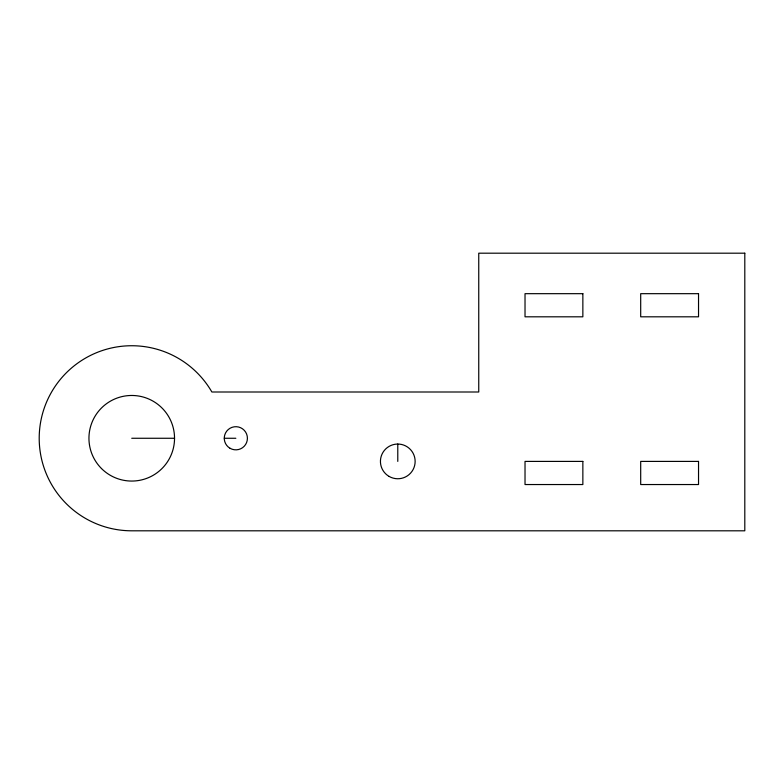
<?xml version="1.0" encoding="UTF-8"?>
<svg xmlns="http://www.w3.org/2000/svg" width="784" height="784" viewBox="0 0 784 784"><rect width="100%" height="100%" fill="white"/><g stroke="black" fill="none" stroke-linecap="round" stroke-linejoin="round"><path stroke-width="1.18" d="M131.741 438.266L174.538 438.266M224.273 438.266L235.847 438.266M397.782 444.048L397.782 461.404M744.8 253.193L478.75 253.193L478.75 392L211.876 392A92.541 92.541 0 0 0 51.597 392A92.541 92.541 0 0 0 131.741 530.807L744.8 530.807L744.8 253.193M582.855 293.677L525.025 293.677L525.025 316.814L582.855 316.814L582.855 293.677M698.534 293.677L640.695 293.677L640.695 316.814L698.534 316.814L698.534 293.677M582.855 461.404L525.025 461.404L525.025 484.541L582.855 484.541L582.855 461.404M698.534 461.404L640.695 461.404L640.695 484.541L698.534 484.541L698.534 461.404M101.479 468.528A42.797 42.797 0 0 0 173.078 449.35A42.797 42.797 0 0 0 120.658 396.929A42.797 42.797 0 0 0 101.479 468.528M230.055 448.291A11.564 11.564 0 0 0 247.411 438.266A11.564 11.564 0 0 0 230.055 428.25A11.564 11.564 0 0 0 230.055 448.291M389.109 476.427A17.346 17.346 0 0 0 415.138 461.404A17.346 17.346 0 0 0 389.109 446.38A17.346 17.346 0 0 0 389.109 476.427"/></g></svg>
